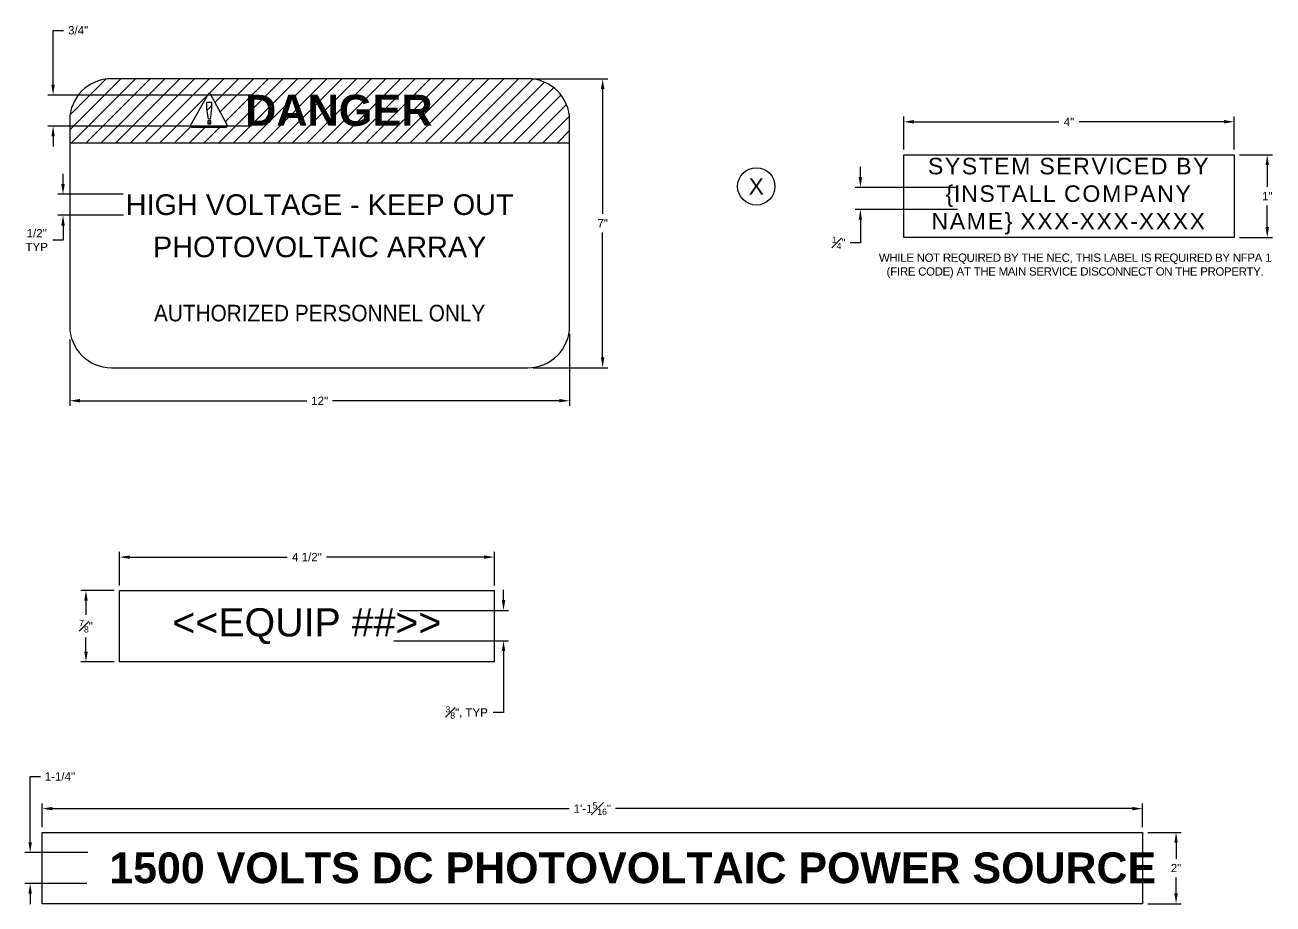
# Model space of a CAD drawing. Header units: feet. Extents: x -1522 to 1718, y -42 to 1309.
# Drawn here: x 1584.96 to 1600.07, y 1282.26 to 1292.9 of the extents above; entities that cross this region are included whole.
import ezdxf
from ezdxf.enums import TextEntityAlignment as Align

# ---------------------------------------------------------------- set-up
doc = ezdxf.new("R2010")
doc.units = ezdxf.units.FT
doc.header["$MEASUREMENT"] = 0
for name, color, linetype in [('E-DETL', 7, 'Continuous'), ('E-TEXT', 7, 'Continuous'), ('G-ANNO-TEXT', 1, 'Continuous')]:
    doc.layers.add(name, color=color, linetype=linetype)
doc.layers.add('G-NPLT', color=67, linetype='Continuous', plot=False)
doc.styles.add('NEI-A', font='arial.ttf')
doc.dimstyles.new('NEI-A', dxfattribs={"dimtxt": 0.1, "dimasz": 0.125, "dimexe": 0.0625, "dimexo": 0.0625, "dimgap": 0.0625, "dimtad": 0, "dimtih": 1, "dimtoh": 1, "dimdec": 4, "dimzin": 3, "dimdsep": 46, "dimlunit": 4, "dimtxsty": 'NEI-A', "dimcen": 0, "dimadec": 0, "dimazin": 0, "dimtfac": 0.75, "dimtdec": 4, "dimtofl": 0, "dimtmove": 0, "dimatfit": 3, "dimfxl": 1, "dimfrac": 1, "dimtolj": 1, "dimtzin": 0, "dimarcsym": 0})

# ---------------------------------------------------------------- blocks, each defined once
blk = doc.blocks.new('*D77')
at = {"layer": 'Defpoints', "color": 0, "transparency": 16777216}
for p in [(1591.049, 1292.25), (1591.049, 1288.752), (1591.953, 1288.752)]:
    blk.add_point(p, dxfattribs=at)
at = {"layer": 'E-DETL', "color": 0, "lineweight": -2, "transparency": 16777216}
for p, q in [((1591.111, 1292.25), (1592.015, 1292.25)), ((1591.953, 1292.125), (1591.953, 1290.613)), ((1591.953, 1288.877), (1591.953, 1290.388)), ((1591.111, 1288.752), (1592.015, 1288.752))]:
    blk.add_line(p, q, dxfattribs=at)
at = {"layer": 'E-DETL', "color": 0, "transparency": 16777216}
for points in [[(1591.932, 1292.125), (1591.974, 1292.125), (1591.953, 1292.25)], [(1591.932, 1288.877), (1591.974, 1288.877), (1591.953, 1288.752)]]:
    blk.add_solid(points, dxfattribs=at)
at = {"layer": 'E-DETL', "color": 0, "transparency": 16777216, "insert": (1591.953, 1290.501), "char_height": 0.1, "attachment_point": 5, "style": 'NEI-A'}
blk.add_mtext('\\A1;7"', dxfattribs=at)
blk = doc.blocks.new('*D38')
at = {"layer": 'Defpoints', "color": 0, "transparency": 16777216}
for p in [(1585.502, 1289.156), (1591.553, 1289.225), (1591.553, 1288.352)]:
    blk.add_point(p, dxfattribs=at)
at = {"layer": 'E-DETL', "color": 0, "lineweight": -2, "transparency": 16777216}
for p, q in [((1591.553, 1289.162), (1591.553, 1288.289)), ((1585.502, 1289.093), (1585.502, 1288.289)), ((1585.627, 1288.352), (1588.373, 1288.352)), ((1591.428, 1288.352), (1588.682, 1288.352))]:
    blk.add_line(p, q, dxfattribs=at)
at = {"layer": 'E-DETL', "color": 0, "transparency": 16777216}
for points in [[(1585.627, 1288.373), (1585.627, 1288.331), (1585.502, 1288.352)], [(1591.428, 1288.373), (1591.428, 1288.331), (1591.553, 1288.352)]]:
    blk.add_solid(points, dxfattribs=at)
at = {"layer": 'E-DETL', "color": 0, "transparency": 16777216, "insert": (1588.528, 1288.352), "char_height": 0.1, "attachment_point": 5, "style": 'NEI-A'}
blk.add_mtext('\\A1;12"', dxfattribs=at)
blk = doc.blocks.new('*D39')
at = {"layer": 'Defpoints', "color": 0, "transparency": 16777216}
for p in [(1587.769, 1292.052), (1585.301, 1291.678), (1587.765, 1291.678)]:
    blk.add_point(p, dxfattribs=at)
at = {"layer": 'E-DETL', "color": 0, "lineweight": -2, "transparency": 16777216}
for p, q in [((1585.301, 1292.177), (1585.301, 1292.836)), ((1585.301, 1292.836), (1585.426, 1292.836)), ((1587.707, 1292.052), (1585.238, 1292.052)), ((1587.702, 1291.678), (1585.238, 1291.678)), ((1585.301, 1291.553), (1585.301, 1291.428))]:
    blk.add_line(p, q, dxfattribs=at)
at = {"layer": 'E-DETL', "color": 0, "transparency": 16777216}
for points in [[(1585.28, 1292.177), (1585.321, 1292.177), (1585.301, 1292.052)], [(1585.28, 1291.553), (1585.321, 1291.553), (1585.301, 1291.678)]]:
    blk.add_solid(points, dxfattribs=at)
at = {"layer": 'E-DETL', "color": 0, "transparency": 16777216, "insert": (1585.604, 1292.836), "char_height": 0.1, "attachment_point": 5, "style": 'NEI-A'}
blk.add_mtext('\\A1;3/4"', dxfattribs=at)
blk = doc.blocks.new('*D56')
at = {"layer": 'Defpoints', "color": 0, "transparency": 16777216}
for p in [(1589.428, 1285.813), (1589.363, 1285.447), (1590.753, 1285.447)]:
    blk.add_point(p, dxfattribs=at)
at = {"layer": 'E-DETL', "color": 0, "lineweight": -2, "transparency": 16777216}
for p, q in [((1590.753, 1285.938), (1590.753, 1286.063)), ((1589.491, 1285.813), (1590.815, 1285.813)), ((1589.426, 1285.447), (1590.815, 1285.447)), ((1590.753, 1285.322), (1590.753, 1284.579)), ((1590.753, 1284.579), (1590.628, 1284.579))]:
    blk.add_line(p, q, dxfattribs=at)
at = {"layer": 'E-DETL', "color": 0, "transparency": 16777216}
for points in [[(1590.732, 1285.938), (1590.774, 1285.938), (1590.753, 1285.813)], [(1590.732, 1285.322), (1590.774, 1285.322), (1590.753, 1285.447)]]:
    blk.add_solid(points, dxfattribs=at)
at = {"layer": 'E-DETL', "color": 0, "transparency": 16777216, "insert": (1590.307, 1284.579), "char_height": 0.1, "attachment_point": 5, "style": 'NEI-A'}
blk.add_mtext('\\A1;{\\H0.75x;\\S3#8;}"{\\fRomantic|b0|i0|c2|p2;, }TYP', dxfattribs=at)
blk = doc.blocks.new('*D57')
at = {"layer": 'Defpoints', "color": 0, "transparency": 16777216}
for p in [(1590.642, 1286.459), (1586.104, 1286.055), (1590.642, 1286.055)]:
    blk.add_point(p, dxfattribs=at)
at = {"layer": 'E-DETL', "color": 0, "lineweight": -2, "transparency": 16777216}
for p, q in [((1586.104, 1286.117), (1586.104, 1286.522)), ((1586.229, 1286.459), (1588.134, 1286.459)), ((1590.517, 1286.459), (1588.611, 1286.459)), ((1590.642, 1286.117), (1590.642, 1286.522))]:
    blk.add_line(p, q, dxfattribs=at)
at = {"layer": 'E-DETL', "color": 0, "transparency": 16777216}
for points in [[(1586.229, 1286.48), (1586.229, 1286.439), (1586.104, 1286.459)], [(1590.517, 1286.48), (1590.517, 1286.439), (1590.642, 1286.459)]]:
    blk.add_solid(points, dxfattribs=at)
at = {"layer": 'E-DETL', "color": 0, "transparency": 16777216, "insert": (1588.373, 1286.459), "char_height": 0.1, "attachment_point": 5, "style": 'NEI-A'}
blk.add_mtext('\\A1;4 1/2"', dxfattribs=at)
blk = doc.blocks.new('*D58')
at = {"layer": 'Defpoints', "color": 0, "transparency": 16777216}
for p in [(1586.104, 1286.055), (1585.699, 1285.191), (1586.104, 1285.191)]:
    blk.add_point(p, dxfattribs=at)
at = {"layer": 'E-DETL', "color": 0, "lineweight": -2, "transparency": 16777216}
for p, q in [((1586.041, 1286.055), (1585.636, 1286.055)), ((1585.699, 1285.93), (1585.699, 1285.76)), ((1585.699, 1285.316), (1585.699, 1285.484)), ((1586.041, 1285.191), (1585.636, 1285.191))]:
    blk.add_line(p, q, dxfattribs=at)
at = {"layer": 'E-DETL', "color": 0, "transparency": 16777216}
for points in [[(1585.678, 1285.93), (1585.72, 1285.93), (1585.699, 1286.055)], [(1585.678, 1285.316), (1585.72, 1285.316), (1585.699, 1285.191)]]:
    blk.add_solid(points, dxfattribs=at)
at = {"layer": 'E-DETL', "color": 0, "transparency": 16777216, "insert": (1585.699, 1285.622), "char_height": 0.1, "attachment_point": 5, "style": 'NEI-A'}
blk.add_mtext('\\A1;{\\H0.75x;\\S7#8;}"', dxfattribs=at)
blk = doc.blocks.new('*D60')
at = {"layer": 'Defpoints', "color": 0, "transparency": 16777216}
for p in [(1585.784, 1282.882), (1585.023, 1282.509), (1585.77, 1282.509)]:
    blk.add_point(p, dxfattribs=at)
at = {"layer": 'E-DETL', "color": 0, "lineweight": -2, "transparency": 16777216}
for p, q in [((1585.023, 1283.007), (1585.023, 1283.803)), ((1585.023, 1283.803), (1585.148, 1283.803)), ((1585.721, 1282.882), (1584.96, 1282.882)), ((1585.708, 1282.509), (1584.96, 1282.509)), ((1585.023, 1282.384), (1585.023, 1282.259))]:
    blk.add_line(p, q, dxfattribs=at)
at = {"layer": 'E-DETL', "color": 0, "transparency": 16777216}
for points in [[(1585.002, 1283.007), (1585.044, 1283.007), (1585.023, 1282.882)], [(1585.002, 1282.384), (1585.044, 1282.384), (1585.023, 1282.509)]]:
    blk.add_solid(points, dxfattribs=at)
at = {"layer": 'E-DETL', "color": 0, "transparency": 16777216, "insert": (1585.383, 1283.803), "char_height": 0.1, "attachment_point": 5, "style": 'NEI-A'}
blk.add_mtext('\\A1;1-1/4"', dxfattribs=at)
blk = doc.blocks.new('*D62')
at = {"layer": 'Defpoints', "color": 0, "transparency": 16777216}
for p in [(1598.489, 1283.127), (1598.489, 1282.263), (1598.894, 1282.263)]:
    blk.add_point(p, dxfattribs=at)
at = {"layer": 'E-DETL', "color": 0, "lineweight": -2, "transparency": 16777216}
for p, q in [((1598.552, 1283.127), (1598.956, 1283.127)), ((1598.894, 1283.002), (1598.894, 1282.807)), ((1598.894, 1282.388), (1598.894, 1282.582)), ((1598.552, 1282.263), (1598.956, 1282.263))]:
    blk.add_line(p, q, dxfattribs=at)
at = {"layer": 'E-DETL', "color": 0, "transparency": 16777216}
for points in [[(1598.873, 1283.002), (1598.915, 1283.002), (1598.894, 1283.127)], [(1598.873, 1282.388), (1598.915, 1282.388), (1598.894, 1282.263)]]:
    blk.add_solid(points, dxfattribs=at)
at = {"layer": 'E-DETL', "color": 0, "transparency": 16777216, "insert": (1598.894, 1282.695), "char_height": 0.1, "attachment_point": 5, "style": 'NEI-A'}
blk.add_mtext('\\A1;2"', dxfattribs=at)
blk = doc.blocks.new('*D63')
at = {"layer": 'Defpoints', "color": 0, "transparency": 16777216}
for p in [(1586.213, 1290.851), (1585.421, 1290.597), (1586.214, 1290.597)]:
    blk.add_point(p, dxfattribs=at)
at = {"layer": 'E-DETL', "color": 0, "lineweight": -2, "transparency": 16777216}
for p, q in [((1585.421, 1290.976), (1585.421, 1291.101)), ((1586.151, 1290.851), (1585.358, 1290.851)), ((1586.152, 1290.597), (1585.358, 1290.597)), ((1585.421, 1290.472), (1585.421, 1290.297)), ((1585.421, 1290.297), (1585.296, 1290.297))]:
    blk.add_line(p, q, dxfattribs=at)
at = {"layer": 'E-DETL', "color": 0, "transparency": 16777216}
for points in [[(1585.4, 1290.976), (1585.442, 1290.976), (1585.421, 1290.851)], [(1585.4, 1290.472), (1585.442, 1290.472), (1585.421, 1290.597)]]:
    blk.add_solid(points, dxfattribs=at)
at = {"layer": 'E-DETL', "color": 0, "transparency": 16777216, "insert": (1585.102, 1290.297), "char_height": 0.1, "attachment_point": 5, "style": 'NEI-A'}
blk.add_mtext('\\A1;1/2" \\PTYP', dxfattribs=at)
blk = doc.blocks.new('*D79')
at = {"layer": 'Defpoints', "color": 0, "transparency": 16777216}
for p in [(1598.489, 1283.414), (1585.167, 1283.127), (1598.489, 1283.127)]:
    blk.add_point(p, dxfattribs=at)
at = {"layer": 'E-DETL', "color": 0, "lineweight": -2, "transparency": 16777216}
for p, q in [((1585.167, 1283.189), (1585.167, 1283.477)), ((1585.292, 1283.414), (1591.547, 1283.414)), ((1598.364, 1283.414), (1592.109, 1283.414)), ((1598.489, 1283.189), (1598.489, 1283.477))]:
    blk.add_line(p, q, dxfattribs=at)
at = {"layer": 'E-DETL', "color": 0, "transparency": 16777216}
for points in [[(1585.292, 1283.435), (1585.292, 1283.393), (1585.167, 1283.414)], [(1598.364, 1283.435), (1598.364, 1283.393), (1598.489, 1283.414)]]:
    blk.add_solid(points, dxfattribs=at)
at = {"layer": 'E-DETL', "color": 0, "transparency": 16777216, "insert": (1591.828, 1283.414), "char_height": 0.1, "attachment_point": 5, "style": 'NEI-A'}
blk.add_mtext('\\A1;1\'-1{\\H0.75x;\\S5#16;}"', dxfattribs=at)
blk = doc.blocks.new('*D7')
at = {"layer": 'Defpoints', "color": 0, "transparency": 16777216}
for p in [(1599.598, 1291.729), (1595.598, 1291.329), (1599.598, 1291.329)]:
    blk.add_point(p, dxfattribs=at)
at = {"layer": 'E-DETL', "color": 0, "lineweight": -2, "transparency": 16777216}
for p, q in [((1595.598, 1291.392), (1595.598, 1291.792)), ((1595.723, 1291.729), (1597.476, 1291.729)), ((1599.473, 1291.729), (1597.72, 1291.729)), ((1599.598, 1291.392), (1599.598, 1291.792))]:
    blk.add_line(p, q, dxfattribs=at)
at = {"layer": 'E-DETL', "color": 0, "transparency": 16777216}
for points in [[(1595.723, 1291.75), (1595.723, 1291.708), (1595.598, 1291.729)], [(1599.473, 1291.75), (1599.473, 1291.708), (1599.598, 1291.729)]]:
    blk.add_solid(points, dxfattribs=at)
at = {"layer": 'E-DETL', "color": 0, "transparency": 16777216, "insert": (1597.598, 1291.729), "char_height": 0.1, "attachment_point": 5, "style": 'NEI-A'}
blk.add_mtext('\\A1;4"', dxfattribs=at)
blk = doc.blocks.new('*D8')
at = {"layer": 'Defpoints', "color": 0, "transparency": 16777216}
for p in [(1596.309, 1290.934), (1595.073, 1290.669), (1596.31, 1290.669)]:
    blk.add_point(p, dxfattribs=at)
at = {"layer": 'E-DETL', "color": 0, "lineweight": -2, "transparency": 16777216}
for p, q in [((1595.073, 1291.059), (1595.073, 1291.184)), ((1596.246, 1290.934), (1595.01, 1290.934)), ((1596.248, 1290.669), (1595.01, 1290.669)), ((1595.073, 1290.544), (1595.073, 1290.263)), ((1595.073, 1290.263), (1594.948, 1290.263))]:
    blk.add_line(p, q, dxfattribs=at)
at = {"layer": 'E-DETL', "color": 0, "transparency": 16777216}
for points in [[(1595.052, 1291.059), (1595.093, 1291.059), (1595.073, 1290.934)], [(1595.052, 1290.544), (1595.093, 1290.544), (1595.073, 1290.669)]]:
    blk.add_solid(points, dxfattribs=at)
at = {"layer": 'E-DETL', "color": 0, "transparency": 16777216, "insert": (1594.809, 1290.263), "char_height": 0.1, "attachment_point": 5, "style": 'NEI-A'}
blk.add_mtext('\\A1;{\\H0.75x;\\S1#4;}"', dxfattribs=at)
blk = doc.blocks.new('*D9')
at = {"layer": 'Defpoints', "color": 0, "transparency": 16777216}
for p in [(1599.598, 1291.329), (1599.598, 1290.329), (1599.998, 1290.329)]:
    blk.add_point(p, dxfattribs=at)
at = {"layer": 'E-DETL', "color": 0, "lineweight": -2, "transparency": 16777216}
for p, q in [((1599.66, 1291.329), (1600.06, 1291.329)), ((1599.998, 1291.204), (1599.998, 1290.942)), ((1599.998, 1290.454), (1599.998, 1290.717)), ((1599.66, 1290.329), (1600.06, 1290.329))]:
    blk.add_line(p, q, dxfattribs=at)
at = {"layer": 'E-DETL', "color": 0, "transparency": 16777216}
for points in [[(1599.977, 1291.204), (1600.019, 1291.204), (1599.998, 1291.329)], [(1599.977, 1290.454), (1600.019, 1290.454), (1599.998, 1290.329)]]:
    blk.add_solid(points, dxfattribs=at)
at = {"layer": 'E-DETL', "color": 0, "transparency": 16777216, "insert": (1599.998, 1290.829), "char_height": 0.1, "attachment_point": 5, "style": 'NEI-A'}
blk.add_mtext('\\A1;1"', dxfattribs=at)
blk = doc.blocks.new('CIRCTAG')
at = {"color": 0, "linetype": 'ByBlock', "lineweight": -2, "transparency": 16777216}
blk.add_circle((0, 0), 0.125, dxfattribs=at)
at = {"layer": 'G-ANNO-TEXT', "color": 0, "transparency": 16777216, "style": 'NEI-A'}
blk.add_attdef('TAGNUMBER', text='', height=0.1, dxfattribs=at).set_placement((0, 0), align=Align.MIDDLE_CENTER)

msp = doc.modelspace()

# ---------------------------------------------------------------- hatches: boundary and pattern name
at = {"layer": 'E-DETL', "linetype": 'ByBlock', "true_color": 0xd52b1e}
h = msp.add_hatch(dxfattribs=at)
h.set_pattern_fill('ANSI31', color=22, scale=1.0084, style=0)
h.set_pattern_definition([(45, (1456.51309, 1289.56533), (-0.08913085, 0.08913085), [])])
h.paths.add_polyline_path([(1591.55272, 1291.47606), (1591.55272, 1291.74606, 0.41421356), (1591.04852, 1292.25026), (1586.00652, 1292.25026, 0.41421356), (1585.50232, 1291.74606), (1585.50232, 1291.47606)])
edge = h.paths.add_edge_path(flags=16)
edge.add_spline(control_points=[(1586.98, 1291.6659), (1586.98, 1291.6659), (1587.39436, 1291.66595), (1587.39436, 1291.66595), (1587.40973, 1291.66601), (1587.41628, 1291.67936), (1587.40889, 1291.69284)], knot_values=[2, 2, 2, 2, 3, 3, 3, 4, 4, 4, 4], degree=3, periodic=0)
edge.add_spline(control_points=[(1586.98, 1291.6659), (1586.96467, 1291.66581), (1586.95829, 1291.67663), (1586.96586, 1291.69001), (1586.96586, 1291.69001), (1587.01904, 1291.78379), (1587.07222, 1291.87757)], knot_values=[4, 4, 4, 4, 5, 5, 5, 5.5, 5.5, 5.5, 5.5], degree=3, periodic=0)
edge.add_spline(control_points=[(1587.07222, 1291.87757), (1587.12541, 1291.97135), (1587.17859, 1292.06513), (1587.17859, 1292.06513)], knot_values=[5.5, 5.5, 5.5, 5.5, 6, 6, 6, 6], degree=3, periodic=0)
edge.add_spline(control_points=[(1587.17859, 1292.06513), (1587.18616, 1292.07848), (1587.19835, 1292.07838), (1587.20574, 1292.06491), (1587.20574, 1292.06491), (1587.40889, 1291.69284), (1587.40889, 1291.69284)], knot_values=[0, 0, 0, 0, 1, 1, 1, 2, 2, 2, 2], degree=3, periodic=0)
h.paths.add_polyline_path([(1587.21965, 1291.89042), (1587.20045, 1291.7389), (1587.20874, 1291.7389), (1587.20874, 1291.7036), (1587.17349, 1291.7036), (1587.17349, 1291.76157), (1587.18163, 1291.76157), (1587.15993, 1291.88769), (1587.15993, 1291.96499), (1587.21965, 1291.96499)], flags=0)

# ---------------------------------------------------------------- linework, layer by layer
at = {"layer": 'E-DETL'}
msp.add_line((1585.50232, 1291.47606), (1591.55272, 1291.47606), dxfattribs=at)
msp.add_lwpolyline([(1586.00652, 1288.7517), (1591.04852, 1288.7517, 0.41421356), (1591.55272, 1289.2559), (1591.55272, 1291.74606, 0.41421356), (1591.04852, 1292.25026), (1586.00652, 1292.25026, 0.41421356), (1585.50232, 1291.74606), (1585.50232, 1289.2559, 0.41421356)], format="xyb", close=True, dxfattribs=at)
for points in [[(1587.15993, 1291.96499), (1587.21965, 1291.96499), (1587.21965, 1291.89042), (1587.20332, 1291.76157), (1587.18163, 1291.76157), (1587.15993, 1291.88769), (1587.15993, 1291.96499)], [(1587.20874, 1291.7036), (1587.20874, 1291.7389), (1587.17349, 1291.7389), (1587.17349, 1291.7036), (1587.20874, 1291.7036)]]:
    msp.add_lwpolyline(points, dxfattribs=at)
for points in [[(1595.59776, 1291.32926), (1599.59776, 1291.32926), (1599.59776, 1290.32926), (1595.59776, 1290.32926)], [(1586.10375, 1286.05461), (1590.64156, 1286.05461), (1590.64156, 1285.19082), (1586.10375, 1285.19082)], [(1585.16717, 1283.12665), (1598.48908, 1283.12665), (1598.48908, 1282.26286), (1585.16717, 1282.26286)]]:
    msp.add_lwpolyline(points, close=True, dxfattribs=at)
msp.add_open_spline([(1587.17859, 1292.06513), (1587.18616, 1292.07848), (1587.19835, 1292.07838), (1587.20574, 1292.06491), (1587.20574, 1292.06491), (1587.40889, 1291.69284), (1587.40889, 1291.69284), (1587.41628, 1291.67936), (1587.40973, 1291.66601), (1587.39436, 1291.66595), (1587.39436, 1291.66595), (1586.98, 1291.6659), (1586.98, 1291.6659), (1586.96467, 1291.66581), (1586.95829, 1291.67663), (1586.96586, 1291.69001), (1586.96586, 1291.69001), (1587.17859, 1292.06513), (1587.17859, 1292.06513)], degree=3, knots=[0, 0, 0, 0, 1, 1, 1, 2, 2, 2, 3, 3, 3, 4, 4, 4, 5, 5, 5, 6, 6, 6, 6], dxfattribs=at)

# ---------------------------------------------------------------- block references
at = {"layer": 'G-ANNO-TEXT'}
ref = msp.add_blockref('CIRCTAG', (1593.8126, 1290.9465), dxfattribs=dict(at, xscale=1.807828162050252, yscale=1.807828162050252, zscale=1.807828162050252))
ref.add_attrib('TAGNUMBER', 'X', dxfattribs={"layer": 'E-TEXT', "color": 0, "transparency": 16777216, "height": 0.19778, "style": 'NEI-A'}).set_placement((1593.8126, 1290.9465), align=Align.MIDDLE_CENTER)

# ---------------------------------------------------------------- texts
at = {"layer": 'E-DETL', "attachment_point": 5, "style": 'NEI-A'}
for s, insert, char_height, width in [('{\\fArial|b1|i0|c0|p34;DANGER}', (1588.75967, 1291.86544), 0.375, 5.9682859), ('{\\H0.9167x;<<EQUIP ##>>}', (1588.37266, 1285.62272), 0.3719, 5.5259145), ('{\\fArial|b1|i0|c0|p34;1500 VOLTS DC PHOTOVOLTAIC POWER SOURCE}', (1592.31654, 1282.69475), 0.3719, 13.2765787)]:
    msp.add_mtext(s, dxfattribs=dict(at, insert=insert, char_height=char_height, width=width))
at = {"layer": 'G-ANNO-TEXT', "attachment_point": 5, "style": 'NEI-A'}
for s, insert, char_height, width in [('{\\fArial|b1|i0|c0|p34;DANGER}', (1588.75967, 1291.86544), 0.375, 5.9682859), ('{\\T1.1;SYSTEM SERVICED BY \\{INSTALL COMPANY NAME\\} XXX-XXX-XXXX}', (1597.59776, 1290.82926), 0.2, 4), ('HIGH VOLTAGE - KEEP OUT', (1588.52752, 1290.72435), 0.25, 4.7259237), ('PHOTOVOLTAIC ARRAY', (1588.52752, 1290.21282), 0.25, 4.7259237), ('{\\W0.9;AUTHORIZED PERSONNEL ONLY}', (1588.52752, 1289.41185), 0.2, 5.591388), ('{\\H0.9167x;<<EQUIP ##>>}', (1588.37266, 1285.62272), 0.3719, 5.5259145), ('{\\fArial|b1|i0|c0|p34;1500 VOLTS DC PHOTOVOLTAIC POWER SOURCE}', (1592.31654, 1282.69475), 0.3719, 13.2765787)]:
    msp.add_mtext(s, dxfattribs=dict(at, insert=insert, char_height=char_height, width=width))
at = {"layer": 'G-NPLT', "insert": (1597.671, 1289.98563), "char_height": 0.1, "width": 4.805447, "attachment_point": 5, "style": 'NEI-A'}
msp.add_mtext('{\\T0.95;WHILE NOT REQUIRED BY THE NEC, THIS LABEL IS REQUIRED BY NFPA 1 (FIRE CODE) AT THE MAIN SERVICE DISCONNECT ON THE PROPERTY.}', dxfattribs=at)

# ---------------------------------------------------------------- dimensions: what is measured, and where the dimension line sits
at = {"layer": 'E-DETL'}
for base, p1, p2, text, picture, middle in [((1585.30051, 1291.67782), (1587.76908, 1292.05177), (1587.76491, 1291.67782), '3/4"', '*D39', (1585.6037, 1292.83567)), ((1585.42099, 1290.59656), (1586.2134, 1290.85074), (1586.21446, 1290.59656), '1/2" \\PTYP', '*D63', (1585.10232, 1290.29742)), ((1590.75289, 1285.44665), (1589.42834, 1285.81344), (1589.36307, 1285.44665), '<>{\\fRomantic|b0|i0|c2|p2;, }TYP', '*D56', (1590.30653, 1284.57932)), ((1585.02279, 1282.50907), (1585.7837, 1282.88203), (1585.77037, 1282.50907), '1-1/4"', '*D60', (1585.38341, 1283.8032)), ((1598.89395, 1282.26286), (1598.48908, 1283.12665), (1598.48908, 1282.26286), '2"', '*D62', (1598.89395, 1282.69475))]:
    dim = msp.add_linear_dim(base=base, p1=p1, p2=p2, angle=90, text=text, dimstyle='NEI-A', override={"dimtxsty": 'NEI-A'}, dxfattribs=at)
    dim.commit()
    dim.dimension.update_dxf_attribs({"geometry": picture, "text_midpoint": middle, "dimtype": 160})
dim = msp.add_linear_dim(base=(1591.95272, 1288.7517), p1=(1591.04852, 1292.25026), p2=(1591.04852, 1288.7517), angle=90, text='7"', dimstyle='NEI-A', override={"dimtxsty": 'NEI-A'}, dxfattribs=at)
dim.commit()
dim.dimension.update_dxf_attribs({"geometry": '*D77', "text_midpoint": (1591.95272, 1290.50098)})
dim = msp.add_linear_dim(base=(1599.59776, 1291.72926), p1=(1595.59776, 1291.32926), p2=(1599.59776, 1291.32926), dimstyle='NEI-A', override={"dimtxsty": 'NEI-A'}, dxfattribs=at)
dim.commit()
dim.dimension.update_dxf_attribs({"geometry": '*D7', "text_midpoint": (1597.59776, 1291.72926), "dimtype": 160})
for base, p1, p2, picture, middle in [((1599.99776, 1290.32926), (1599.59776, 1291.32926), (1599.59776, 1290.32926), '*D9', (1599.99776, 1290.82926)), ((1595.07264, 1290.66904), (1596.30868, 1290.93392), (1596.31001, 1290.66904), '*D8', (1594.80886, 1290.26324)), ((1585.69889, 1285.19082), (1586.10375, 1286.05461), (1586.10375, 1285.19082), '*D58', (1585.69889, 1285.62187))]:
    dim = msp.add_linear_dim(base=base, p1=p1, p2=p2, angle=90, dimstyle='NEI-A', override={"dimtxsty": 'NEI-A'}, dxfattribs=at)
    dim.commit()
    dim.dimension.update_dxf_attribs({"geometry": picture, "text_midpoint": middle, "dimtype": 160})
for base, p1, p2, text, picture, middle in [((1591.55272, 1288.3517), (1585.50232, 1289.1559), (1591.55272, 1289.22469), '12"', '*D38', (1588.52752, 1288.3517)), ((1590.64156, 1286.45948), (1586.10375, 1286.05461), (1590.64156, 1286.05461), '4 1/2"', '*D57', (1588.37266, 1286.45948))]:
    dim = msp.add_linear_dim(base=base, p1=p1, p2=p2, text=text, dimstyle='NEI-A', override={"dimtxsty": 'NEI-A'}, dxfattribs=at)
    dim.commit()
    dim.dimension.update_dxf_attribs({"geometry": picture, "text_midpoint": middle})
dim = msp.add_linear_dim(base=(1598.48908, 1283.4143), p1=(1585.16717, 1283.12665), p2=(1598.48908, 1283.12665), dimstyle='NEI-A', override={"dimtxsty": 'NEI-A'}, dxfattribs=at)
dim.commit()
dim.dimension.update_dxf_attribs({"geometry": '*D79', "text_midpoint": (1591.82812, 1283.4143)})

doc.saveas('drawing.dxf')
